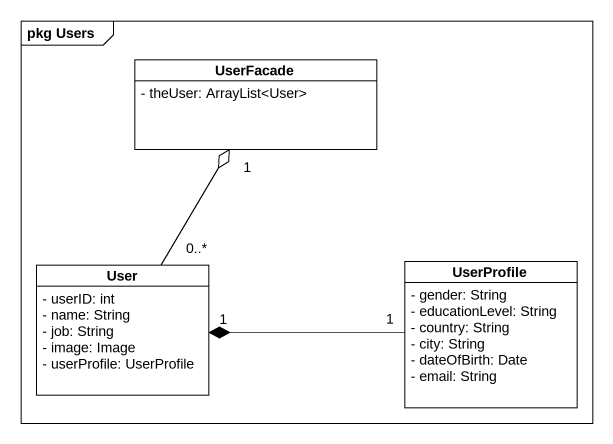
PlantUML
@startuml
mainframe pkg Users
hide circle
hide empty members
skinparam classAttributeIconSize 0
class UserFacade {
  - theUser: ArrayList<User>
}
class User {
  - userID: int
  - name: String
  - job: String
  - image: Image
  - userProfile: UserProfile
}
class UserProfile {
  - gender: String
  - educationLevel: String
  - country: String
  - city: String
  - dateOfBirth: Date
  - email: String
}
User "0..*" -up-o "1" UserFacade
UserProfile "1" -left-* "1" User
@enduml
